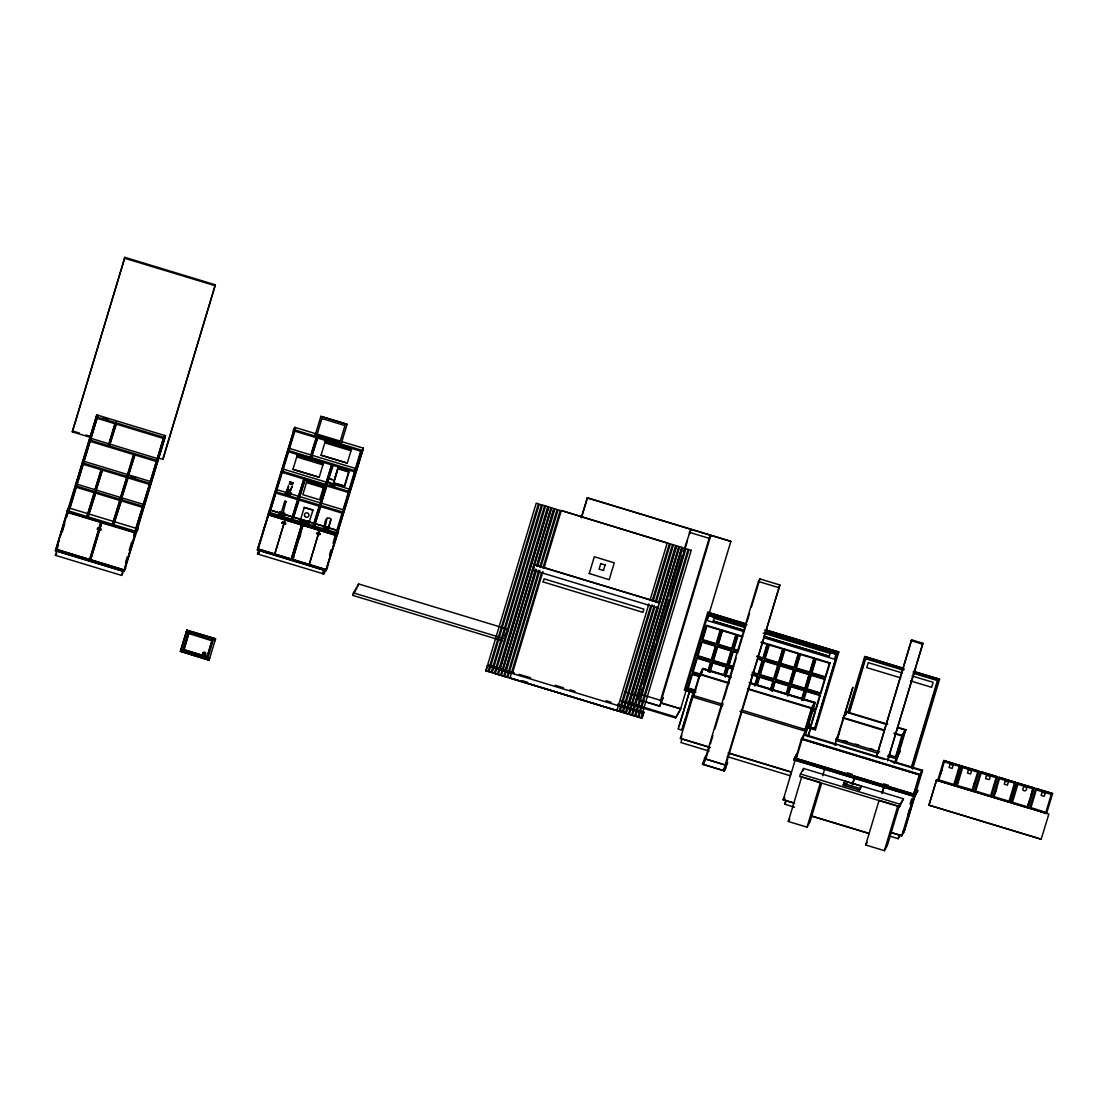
<?xml version="1.0" encoding="UTF-8"?>
<svg xmlns="http://www.w3.org/2000/svg" width="1108" height="1108" viewBox="0 0 1108 1108"><rect width="100%" height="100%" fill="white"/><g stroke="black" fill="none" stroke-linecap="round" stroke-linejoin="round"><path stroke-width="1.5" d="M205.035 653.997L204.468 652.944M282.028 522.824L283.011 522.076M283.523 522.782L283.094 523.475M317.954 533.239L317.165 534.014M320.309 533.765L319.353 534.707L319.27 533.294M90.385 437.355L72.297 431.857L124.885 257.347L215.34 284.811L163.236 458.504L162.751 459.321L157.821 457.826M72.297 431.857L124.885 257.347M66.729 511.702L68.627 507.824L137.877 528.848L137.503 530.081L135.979 532.726L66.729 511.702L68.918 507.949L96.839 414.904L165.466 435.735L137.503 528.848M137.17 530.026L124.027 571.576L55.4 550.745L67.131 511.661L68.253 512.007L66.757 516.951M96.839 414.904L67.893 509.735L69.015 510.068L70.039 508.281L97.476 416.871M68.253 509.057L68.627 507.824M57.616 545.565L59.14 540.552M60.095 537.311L67.062 514.14M56.854 549.97L58.35 545.011M62.311 531.812L64.776 523.558M55.428 555.33L56.73 550.981L122.85 571.063L121.548 575.398L55.428 555.33L56.688 553.127M69.015 510.068L97.961 415.237M88.349 515.94L96.23 491.273L88.349 515.94L87.227 515.608L94.111 492.658M101.008 469.695L94.457 491.536L101.52 469.543M114.817 423.671L108.224 445.638L109.221 443.92M94.609 492.575L87.227 515.608M109.678 442.341L115.8 421.954M102.13 470.041L95.579 491.883L102.642 469.889M115.938 424.018L109.346 445.97L116.451 423.865M97.338 529.195L97.67 528.142L98.667 528.433L98.335 529.499L97.379 529.125M89.485 559.872L100.87 521.91L101.991 522.242L90.607 560.205M89.873 559.609L101.036 522.519L67.145 512.367L56.051 549.346L89.873 559.609L56.12 549.222M101.451 522.782L90.371 559.762L124.179 570.024L90.441 559.637L101.451 522.782L135.342 532.934L124.179 570.024M100.163 528.89L99.831 529.956C102.878 530.995 98.986 527.685 101.133 529.264M113.93 523.71L121.811 499.043L113.93 523.71L112.808 523.364L119.692 500.414M126.575 477.465L120.024 499.306L126.631 478.864M133.472 454.515L126.921 476.357L127.905 474.639M120.19 500.345L112.808 523.364M128.376 473.074L133.514 455.914M127.697 477.811L121.146 499.639L128.223 477.645M134.594 454.862L128.043 476.689L135.107 454.696M125.716 561.867L127.198 556.909M129.179 550.316L131.658 542.061M133.639 535.455L134.622 532.159L135.744 532.491L137.877 528.848M137.544 528.779L136.519 530.566L135.398 530.233L164.33 435.389M125.647 564.346L127.143 559.388M149.649 484.362L135.398 530.233M150.619 481.107L163.361 438.657M124.027 571.576L135.744 532.491M135.979 532.726L136.353 531.494L67.103 510.456M136.519 530.566L165.466 435.735M162.751 459.321L215.34 284.811M180.396 651.462L186.878 630.092L215.575 638.804L209.093 660.174L180.396 651.462L186.878 630.092M187.972 632.599L182.668 650.258L207.888 657.861L213.179 640.244M184.011 649.648L188.789 633.748M207.099 656.656L211.863 640.784M212.113 640.632L207.224 656.906L183.776 649.787L188.665 633.513L212.057 640.812M342.15 441.732L363.382 448.172L325.932 570.855L257.319 550.011L269.646 511.079L269.313 512.201M316.002 433.796L294.77 427.342L268.371 513.281L336.998 534.111L363.382 448.172M257.735 548.931L268.053 514.694L301.542 524.873L291.238 559.111L257.818 548.82M259.494 544.928L268.815 513.835M270.463 508.337L294.77 427.342M294.285 430.998L269.826 512.505L288.634 451.745M323.73 573.93L257.527 553.972L258.718 550.136L324.838 570.204L323.647 574.055L325.586 569.512M289.285 449.585L295.06 430.43M258.649 554.319L259.771 550.593M279.188 514.334L280.033 511.965L284.659 513.364L284.091 515.234L279.188 514.334L280.033 511.965M285.379 493.683L286.238 491.315L290.85 492.714L290.296 494.57L285.379 493.683L286.238 491.315M292.983 469.363L297.498 454.391L323.702 462.341L319.187 477.313L292.983 469.363L319.243 477.229M288.772 486.744L286.917 490.567L288.537 485.235M281.335 512.685L284.77 501.176L285.919 501.425L283.066 513.184L282.028 512.755M289.922 491.481L292.166 486.329L289.95 491.412M283.8 515.732L284.659 513.364M290.005 495.082L290.85 492.714M285.005 519.984L274.839 553.986M315.184 435.153L320.891 416.345L347.081 424.295L341.389 443.117L315.184 435.153L341.389 443.117M297.526 499.597L291.667 519.14L297.747 500.774M303.731 478.933L297.858 498.475L304.437 478.49M316.126 437.632L310.254 457.161L316.334 438.81M298.648 499.93L292.789 519.472L299.354 499.486M304.852 479.279L298.98 498.822L305.559 478.836M317.248 437.965L311.376 457.507L317.954 437.521M307.151 480.332L302.816 494.68L319.658 499.791L323.993 485.442L307.096 480.415L323.993 485.442M300.06 520.718L309.16 522.754L308.8 523.364L300.06 520.718L300.406 519.597L309.492 521.633L300.406 519.597M300.42 520.095L304.257 507.436L312.996 510.082L308.8 523.364M321.057 455.208L325.572 440.236L351.776 448.2L347.261 463.158L321.057 455.208L347.303 463.089M291.404 559.152L301.708 524.776M293.163 555.302L294.146 552.019M302.83 525.123L292.609 559.526L293.8 557.269M299.686 537.643L300.67 534.361M319.118 506.148L313.245 525.691L319.824 505.705M325.309 485.498L319.45 505.026L320.641 502.963M331.514 464.834L325.641 484.376L331.721 466.011M321.14 501.328L326.015 485.041M320.24 506.494L314.367 526.023L320.946 506.037M326.431 485.83L320.572 505.373L327.137 485.387M332.635 465.18L326.763 484.722L333.342 464.737M333.425 482.963L337.871 468.255L333.425 482.963L344.726 486.246L349.089 471.662L337.788 468.379M309.201 564.568L319.519 530.317M323.494 527.754L328.494 529.264L323.494 527.754L324.062 526.161L326.569 526.923M326.943 518.184C323.314 540.552 322.802 511.647 331.001 519.292L328.48 527.657L331.001 519.292M328.494 529.264L329.062 527.685L308.259 521.73M322.525 573.722L323.647 569.997M329.575 554.665L331.043 549.762M333.009 543.211L335.461 535.025M360.668 451.15L336.209 532.657L337.483 530.455M337.898 528.959L348.729 492.963M349.629 489.833L355.017 471.897M355.668 469.737L356 468.615L289.617 448.463L288.426 450.541L354.795 470.692L356 468.615M356.485 467.008L360.876 452.341M325.932 570.855L338.259 531.923M502.423 640.826L352.704 595.356L353.452 592.877L358.604 583.944L508.323 629.413L504.999 636.352M357.856 586.437L358.604 583.944M617.627 704.231L643.9 712.209L642.405 717.167L641.809 718.192L485.858 670.852L536.217 503.157L538.405 503.821L488.157 671.309L485.969 670.645M541.521 504.763L491.273 672.251L489.016 671.725L539.264 504.237L541.438 504.902M492.215 672.528L542.463 505.054L544.637 505.719L494.39 673.193M548.612 507.09L498.365 674.564L500.553 675.229L550.884 507.603L548.612 507.09L499.93 669.509M534.652 564.886L659.482 602.669L534.707 564.789L533.073 570.163L657.889 607.946M535.69 569.443L503.752 676.032L501.495 675.506L551.812 507.893L554 508.558L536.757 566.022M536.674 566.16L553.917 508.697M505.234 671.116L535.773 569.304M536.701 569.595L504.611 676.462L506.868 676.988L538.807 570.398M537.615 566.451L554.928 508.835L557.116 509.5L539.804 567.116M539.831 570.537L507.81 677.265M540.732 567.393L558.058 509.791L560.232 510.456L542.92 568.058M541.521 572.85L509.985 677.93M512.408 673.29L542.948 571.493M543.931 568.21L561.285 510.525L667.141 543.072M543.128 582.019L544.097 578.847L643.914 609.151L642.931 612.322L543.169 581.949M581.381 517.644L587.365 497.811L730.851 541.369L709.092 613.749M581.465 517.505L587.365 497.811M589.207 573.639L594.317 556.742L614.275 562.809L609.178 579.692L589.29 573.501M603.486 570.398L599.04 569.207L600.785 563.487M603.403 570.537L605.162 564.817M648.914 603.818L616.893 710.56L510.926 678.221L619.081 711.211L650.687 605.993M649.897 600.536L667.224 542.934M652.086 601.201L669.412 543.599L561.285 510.525M652.044 604.774L620.023 711.502L622.197 712.167L654.219 605.439M653.028 601.492L670.34 543.876L672.528 544.54L655.202 602.156M654.745 607.226L623.139 712.444L625.314 713.109L657.335 606.381M656.144 602.433L673.47 544.831L675.645 545.496L658.332 603.098M676.503 545.912L626.255 713.4L628.444 714.064L678.761 546.438L676.503 545.912L659.343 603.251M627.807 708.331L657.861 608.167M633.111 709.937L681.891 547.38L679.703 546.729L629.372 714.341L631.643 714.868L681.891 547.38M638.36 698.178L639.621 693.982L661.448 700.616L663.235 697.528L659.772 706.198L639.496 700.048M640.909 693.179L642.391 688.262M643.374 684.979L655.687 643.928M656.67 640.646L668.983 599.594M669.966 596.312L682.293 555.26M683.276 551.978L690.852 529.389L689.37 534.305M687.403 540.884L634.676 715.948L632.488 715.283L682.736 547.809L684.924 548.474M688.123 549.277L637.876 716.765L635.618 716.239L685.866 548.751L688.04 549.416M691.24 550.233L640.992 717.707L638.734 717.181L688.982 549.707L691.157 550.357M641.809 718.192L643.9 712.209M660.382 700.893L709.148 538.336L710.81 535.441L662.044 697.998M659.772 706.198L661.448 700.616M621.186 701.433L675.617 717.956L680.644 708.788L660.853 702.777M694.259 692.985L684.425 690.007L707.804 612.267L745.476 623.693M685.617 689.398L695.602 692.334L685.617 689.398L708.372 613.652L746.446 625.203M686.517 689.148L680.367 709.716L675.617 717.956M743.676 631.532L707.292 620.549L708.815 615.536L745.172 626.574L708.815 615.536M697.306 656.088L701.696 641.477L716.045 645.826L711.655 660.451L697.334 656.047M702.14 639.967L706.544 625.341L720.893 629.704L716.488 644.316L702.167 639.925M727.831 682.473L693.096 671.891L697.195 658.291L710.547 662.335L707.804 671.42M697.943 655.77L702.029 642.155L715.38 646.213L711.294 659.828L697.957 655.742M685.658 718.095L681.863 730.117L678.11 728.981L689.675 691.073L678.996 726.668M744.313 630.466L713.261 621.034L714.12 618.209L745.172 627.64M681.863 730.117L693.414 692.209L686.628 714.868M710.103 747.554L680.381 738.524L692.846 696.96M699.757 673.955L693.345 695.353M693.843 695.505L700.256 674.107L703.372 668.72M701.392 673.512L702.874 668.567L730.948 677.099L702.901 668.512L699.577 674.509M701.419 673.456L702.901 668.512M720.228 630.078L716.128 643.693L702.777 639.648L706.876 626.034L720.2 630.106M708.303 671.683L711.211 661.961L696.863 657.598L692.472 672.224L729.299 683.525M712.43 662.376L709.522 672.099L712.458 662.335L726.806 666.697L724.355 674.841M712.929 660.784L717.291 646.213L731.64 650.562L727.25 665.188L712.901 660.825L717.291 646.213M717.762 644.662L722.139 630.078L717.762 644.662L732.111 649.011L736.488 634.441L722.111 630.12M710.062 672.099L712.79 663.027L726.142 667.071L723.856 674.647M718.372 644.371L722.471 630.771L735.823 634.815L731.723 648.429L718.386 644.344M725.117 676.836L728.053 667.071L732.831 668.526M725.657 676.836L728.385 667.75L732.831 669.107M733.593 666.559L729.133 665.243L733.219 651.629L737.679 652.986M725.103 765.032L726.626 762.387L727.568 762.678L724.369 770.905L702.527 764.271L705.727 756.044L706.669 756.335L703.469 764.562M704.48 760.226L705.727 756.044M705.007 759.506L758.426 581.465L759.894 578.916L779.852 584.982L724.951 767.969L723.427 770.614L779.852 584.982M706.973 755.324L709.452 747.069M710.436 743.773L712.901 735.532M714.882 728.939L722.804 702.569M723.787 699.273L736.155 658.055M738.136 651.462L746.044 625.078M747.041 621.782L749.507 613.541M751.487 606.949L759.894 578.916M724.369 770.905L726.1 765.212L704.273 758.592L726.045 765.323L727.568 762.678M754.603 685.63L757.332 676.545L751.376 674.772M755.06 685.921L757.997 676.171L751.598 674.273M758.038 658.623L762.844 660.036L758.44 674.661L753.662 673.207M761.279 642.017L767.678 643.914L763.274 658.526L756.903 656.587M756.792 684.689L759.243 676.545L773.592 680.908L771.14 689.038M757.304 684.799L759.576 677.223L772.927 681.281L770.199 690.367M777.761 665.146L773.675 678.761L760.323 674.717L764.409 661.102L777.747 665.174M771.902 691.046L774.838 681.281L789.187 685.63L786.735 693.774M772.442 691.046L775.171 681.96L788.522 686.018L786.237 693.594M775.919 679.439L780.018 665.839L793.356 669.883L789.27 683.498L775.932 679.412M798.203 653.762L794.104 667.376L780.766 663.318L784.852 649.704L798.189 653.789M787.497 695.769L790.433 686.018L804.782 690.367L801.873 700.09L804.782 690.367M810.087 672.694L795.724 668.373L800.087 653.803L814.463 658.11L810.087 672.694L814.463 658.11M788.037 695.782L790.766 686.697L804.117 690.755L801.846 698.331M805.225 688.857L809.629 674.246L795.253 669.924L790.877 684.509L805.253 688.816L809.629 674.246M803.092 700.505L806.028 690.755L820.377 695.104L815.987 709.729L812.801 708.76M804.089 699.01L806.361 691.434L819.712 695.492L815.626 709.092L812.663 708.192M793.785 759.908L796.887 753.648L793.785 759.908L914.806 796.652L917.909 790.392L915.374 794.796L794.339 758.052M794.658 803.328L783.204 799.851L795.184 760.033L913.643 796.14M914.239 794.214L795.71 758.218L801.624 738.44L920.152 774.423L922.535 770.309L804.006 734.313L801.444 739.064L919.972 775.046L922.341 770.919L891.026 761.501M796.333 758.412L802.109 739.175M784.395 800.073L784.727 798.951M802.857 738.136L804.006 734.313M803.217 737.443L805.142 731.058L808.3 725.56L805.433 735.144M805.724 731.308L809.436 724.133L805.724 731.308L739.895 711.336M808.244 723.912L814.657 702.514L811.555 707.901L805.128 729.299L808.743 724.064L815.197 702.611L749.133 682.556L815.156 702.666M794.533 807.192L784.658 804.186L785.78 800.475M829.296 656.268L763.952 636.38L829.296 656.268L830.155 653.443L763.149 633.097M811.901 710.74L814.879 711.613L810.779 725.228L807.815 724.327M807.87 736.598L810.696 727.817L808.272 735.906M825.225 678.982L820.82 693.594L806.472 689.245L810.876 674.62L825.197 679.024M830.058 662.847L825.668 677.473L811.319 673.11L815.71 658.498L830.03 662.889M836.069 654.163L764.977 632.64L836.069 654.163L834.546 659.191L763.481 637.612M800.475 773.98L799.727 776.459L899.544 806.763L903.449 798.785L803.646 768.481L800.475 773.98L900.278 804.283L903.449 798.785M806.485 726.086L814.754 728.607L837.496 652.861L764.617 630.812M814.754 728.607L837.496 652.861M802.898 770.96L803.646 768.481M807.247 727.291L815.433 729.784L838.811 652.03L766.764 630.161M788.314 821.485L801.721 776.819L820.432 782.497L807.04 827.164L788.314 821.485L789.782 818.937M822.759 775.766L824.629 768.966M821.374 784.035L809.962 822.081L807.04 827.164M878.187 753.315L835.667 740.407L839.573 732.873M834.892 745.324L836.332 740.532M837.329 739.078L852.869 687.279L836.859 738.87M847.925 712.222L864.697 656.518L903.754 668.373M848.811 712.666L865.251 657.917L904.17 669.731M849.462 712.763L865.667 658.748L903.172 670.132M900.818 677.916L866.733 667.612L868.229 662.639L902.3 672.958M843.174 785.087L844.989 781.195L861.207 786.126L860.75 787.677L859.393 790.018L843.174 785.087L844.989 781.195M845.362 785.752L847.177 781.86L846.706 783.411M852.204 784.699L854.448 778.024M852.883 783.107L854.379 778.148M859.393 790.018L861.207 786.126M876.428 756.625L911.219 640.687L911.69 639.87L922.922 643.277L887.633 760.864M876.913 755.795L911.69 639.87M887.66 760.033L922.922 643.277M865.667 844.975L879.073 800.308L897.785 805.987L884.392 850.653L865.667 844.975L867.135 842.426M881.913 793.577L883.824 787.082M882.522 792.109L884.004 787.137M894.156 763.315L898.962 752.678L896.081 762.276M896.178 758.772L900.084 751.252L896.178 758.772L887.356 756.016M899.391 749.382L905.319 729.632L902.009 735.366L895.596 756.764L899.391 751.182L905.845 729.729L897.577 727.291M899.724 804.214L887.314 845.57L884.392 850.653M899.544 806.763L900.278 804.283M911.385 767.248L937.41 680.534L912.937 673.152M911.856 767.982L938.241 680.077L913.878 672.722M912.618 769.021L939.556 679.246L913.518 671.337M889.973 836.166L898.2 838.659L899.322 834.947M910.111 803.951L911.593 798.979M919.391 774.783L913.615 794.02L918.324 782.026M907.881 814.962L909.363 809.99M890.209 832.343L901.732 835.834L913.712 796.015M920.152 774.423L914.197 794.284L916.579 790.156L922.535 770.309M919.28 778.813L921.69 770.808M914.959 795.447L904.031 831.845L902.909 831.499M916.025 792.012L904.114 831.72L901.732 835.834M928.892 805.128L1041.188 839.213L928.892 805.128L936.579 779.894L946.481 782.899M929.127 804.713L936.579 779.894M937.673 780.544L943.739 760.49L960.581 765.614L954.514 785.669L937.784 780.351M959.237 766.473L953.85 784.464L938.878 779.921L944.265 761.93L959.362 766.265M940.955 773.176L942.423 768.26M953.143 765.282L952.188 768.412L949.071 767.47L950.013 764.34L953.115 765.309M954.514 785.669L960.581 765.614M956.065 786.14L962.146 766.085L978.987 771.196L972.907 791.25L956.065 786.14L962.146 766.085M972.242 790.046L977.644 772.068L962.672 767.512L957.27 785.503L972.367 789.852M973.35 786.569L974.818 781.666M974.472 791.721L980.552 771.667L997.394 776.791L991.314 796.846L974.597 791.514M981.189 772.899L975.677 791.098L990.649 795.641L996.05 777.65L981.079 773.107M985.885 778.633C984.541 773.342 993.045 775.849 989.001 779.589L985.898 778.605M1015.801 782.373L1009.72 802.427L992.879 797.317L998.945 777.262L1015.801 782.373L1009.845 802.22M995.178 793.203L996.66 788.3M1014.457 783.231L1009.056 801.222L994.084 796.68L999.485 778.689L1014.568 783.037M1011.285 802.898L1017.352 782.844L1034.193 787.954L1028.127 808.009L1011.285 802.898L1017.352 782.844M1027.573 806.61L1029.055 801.707M1031.008 795.156L1032.49 790.253M1029.678 808.494L1035.758 788.439L1052.6 793.55L1046.52 813.604L1029.803 808.286M1030.883 807.857L1036.285 789.865L1051.257 794.408L1045.855 812.399L1031.008 807.649M1041.188 839.213L1048.874 813.992L936.343 780.309M203.235 653.111L204.204 654.897M204.481 652.931L203.609 654.329M205.049 653.983L203.623 654.302M284.437 523.364L285.545 522.865L285.726 523.946M317.802 533.682L317.761 532.726M96.507 416.012L95.468 417.799L164.095 438.643L165.12 436.857M90.662 439.502L89.679 441.219L156.048 461.371M55.4 550.745L57.159 547.144L55.732 549.623L124.359 570.454L125.786 567.989M97.629 528.211L98.667 528.433M121.548 575.398L122.822 573.196M186.366 631.837L215.049 640.549M181.075 649.454L209.772 658.166M296.986 456.067L323.176 464.03M296.722 456.939L322.927 464.889M320.891 416.345L347.081 424.295M269.978 509.971L268.704 512.159L337.331 533.003L338.605 530.801L328.799 527.824M258.995 546.563L257.652 548.903L326.278 569.734L327.622 567.393M257.319 550.011L258.663 547.684M257.527 553.972L258.718 551.923M325.046 441.926L351.25 449.876M324.769 442.812L350.987 450.748M215.575 638.804L186.726 630.369M306.667 481.855L323.522 486.938M285.075 519.874L274.715 553.945M306.459 482.576L323.301 487.686M209.093 660.174L180.549 651.185M304.257 507.436L312.996 510.082M363.05 449.294L361.79 451.496L293.163 430.652L294.437 428.464L295.559 428.796M319.395 530.289L309.284 564.443M337.926 533.031L336.5 535.51L267.887 514.666M352.704 595.356L356.998 587.919M504.888 635.369L508.323 629.413M485.858 670.852L487.936 664.855L487.34 665.88L643.305 713.233M730.851 541.369L587.295 497.935M707.804 612.267L746.986 624.4M713.261 621.034L744.341 630.424M684.425 690.007L689.453 691.295M695.09 691.06L692.652 695.284L723.067 704.383M695.436 691.212L692.181 696.835L722.568 705.99M680.381 738.524L681.96 735.767M702.527 764.271L704.065 761.625M838.811 652.03L765.005 629.87M815.197 702.611L811.873 708.608L747.471 689.051M808.771 724.009L805.599 729.507L812.053 708.054L747.623 688.553M795.669 758.288L797.248 755.559M815.433 729.784L809.006 727.582M864.697 656.518L903.643 668.581M783.204 799.851L784.769 797.137M784.658 804.186L786.14 801.624M835.667 740.407L838.244 735.92M905.845 729.729L902.327 736.072L894.101 733.565M939.556 679.246L913.408 671.545M899.419 751.127L896.053 756.972L902.508 735.518L894.253 733.067M898.2 838.659L900.416 834.823M943.739 760.49L960.47 765.822M978.987 771.196L962.021 766.293M980.552 771.667L997.394 776.791M972.907 791.25L982.81 793.937M998.945 777.262L1015.676 782.58M1034.193 787.954L1017.241 783.051M1035.758 788.439L1052.6 793.55M282.318 522.228L282.125 523.184M320.046 534.555L320.24 533.599M282.415 522.228L283.44 522.685M283.149 523.391L282.111 522.921M284.95 522.879L284.493 523.904M285.518 524.098L284.798 524.084M287.831 492.091L288.953 492.437L287.969 492.187M317.4 533.904L316.528 533.183L317.442 532.533M203.955 652.612L205.077 652.958M204.191 654.925L205.243 654.343L205.091 652.931M287.692 489.376L288.925 489.93M286.473 501.73L284.853 501.259M289.756 483.517L289.354 483.67M291.626 484.431L292.651 484.611L291.806 484.113M329.63 482.451C326.264 481.911 333.882 484.03 329.99 482.548M291.709 484.473L290.753 484.224M288.994 490.096L290.753 490.359M124.415 258.178L214.869 285.642M689.19 532.269L709.148 538.336M293.495 429.544L362.122 450.374M758.426 581.465L778.384 587.531M911.219 640.687L922.438 644.094M288.094 451.649L354.463 471.8M600.716 563.626L605.079 564.955M330.032 484.487L334.893 485.969M103.044 418.007L107.947 419.489M281.889 472.313L348.272 492.464M95.814 416.691L164.427 437.521M912.023 675.935L933.116 682.32L931.62 687.306L910.527 680.908M285.947 491.814L290.559 493.226M286.944 492.728L277.222 489.778L276.031 491.855L342.4 512.007L343.605 509.929L290.171 493.711M287.221 493.642L290.296 494.57M72.782 431.04L79.361 433.034M85.939 435.029L90.87 436.524M275.698 492.963L342.067 513.115M742.512 636.269L737.706 634.856L733.33 649.44L738.136 650.853M742.512 636.851L738.053 635.521L733.967 649.108L738.44 650.438M761.058 642.515L767.013 644.288L762.913 657.903L756.986 656.102M279.742 512.478L284.354 513.877M279.784 512.949L271.1 510.303L279.119 512.893M284.687 514.431L328.425 527.768M283.98 514.361L300.171 519.278M329.311 528.128L337.4 530.58M737.679 652.404L732.873 650.992L728.496 665.562L733.302 666.974M279.479 513.821L284.091 515.234M757.706 659.094L762.165 660.423L758.08 674.024L752.152 672.224M268.219 513.558L336.832 534.388M150.494 481.495L84.111 461.344L83.128 463.061L149.497 483.213M130.73 476.703L135.578 478.185M82.781 464.169L149.165 484.321M887.743 724.23L846.554 711.793L843.063 718.067L884.226 730.574M846.429 712.236L885.943 724.23M897.466 727.721L905.693 730.227M702.749 669.01L730.823 677.528M750.642 683.553L815.045 703.109M843.216 717.569L884.406 730.02M699.993 676.157L692.001 673.775L687.625 688.345L695.616 690.727M812.33 710.311L815.543 711.239L811.167 725.809L807.954 724.881M75.898 487.118L142.281 507.27M699.771 676.669L692.334 674.44L688.262 688.026L695.699 690.256M323.716 571.659L324.838 571.991M964.292 767.761L970.276 769.589M987.186 774.714L990.178 775.628M1005.593 780.309L1010.08 781.666M1023.986 785.891L1028.487 787.262M808.175 726.516L814.795 728.538M689.273 691.766L693.026 692.902M806.555 727.374L810.308 728.51M844.047 740.615L847.288 741.598M855.334 744.119L858.617 745.033M869.905 748.537L873.173 749.451M741.197 709.951L806.181 729.756M836.125 738.856L879.627 751.916M888.464 754.742L896.635 757.221M353.452 592.877L503.171 638.346M805.419 735.504L836.748 744.936M840.03 745.933L884.489 759.423M801.486 738.994L920.014 774.977M951.44 784.409L956.398 785.918M965.373 788.716L968.434 789.658M1002.186 799.893L1019.138 804.962M1027.407 807.469L1030.703 808.48M1038.958 810.987L1043.916 812.483M632.82 694.259L639.413 696.267L624.455 691.96M660.742 702.984L680.603 708.857M638.942 699.757L643.54 701.156M646.615 702.084L658.9 705.81M621.463 700.505L675.894 717.028M847.232 772.816L852.19 774.312M883.561 783.841L888.519 785.35M489.584 665.354L514.209 672.833M519.126 674.329L530.621 677.819M555.246 685.284L563.46 687.777M570.024 689.772L574.941 691.267M606.131 700.741L611.062 702.237M522.561 680.783L527.491 682.279M621.062 710.685L625.992 712.181M843.645 783.536L859.863 788.467M710.159 747.36L682.029 738.828L680.921 742.54L709.037 751.085M728.344 752.886L791.209 771.971L790.087 775.697L727.236 756.612M728.261 753.066L791.015 772.11M724.951 767.969L725.892 768.26M702.597 764.174L724.424 770.794M783.273 799.727L794.228 803.051M891.081 832.44L901.801 835.709M811.278 815.834L869.24 833.438M811.167 816L869.143 833.604M183.831 649.593L207.293 656.698M290.767 484.196L289.839 483.905M321.874 418.561L317.193 434.101L340.281 441.109L344.948 425.569L321.874 418.561M302.913 525.289L292.678 559.401L326.112 569.692L336.416 535.455L302.913 525.289M338.023 468.767L333.813 482.756L344.422 485.983L348.632 471.994L338.023 468.767M545.579 505.996L495.248 673.622L497.437 674.287L547.754 506.661L545.579 505.996M717.624 646.892L713.538 660.506L726.89 664.565L730.975 650.95L717.624 646.892M764.091 660.41L759.686 675.035L774.063 679.356L778.439 664.772L764.091 660.41M768.924 644.288L764.534 658.9L778.896 663.221L783.273 648.651L768.924 644.288M769.257 644.967L765.157 658.581L778.509 662.639L782.608 649.025L769.257 644.967M779.686 665.146L775.281 679.772L789.63 684.121L794.034 669.509L779.686 665.146M784.519 649.025L780.129 663.637L794.491 667.958L798.868 653.374L784.519 649.025M795.613 670.575L791.514 684.176L804.879 688.207L808.965 674.62L795.613 670.575M800.447 654.44L796.361 668.055L809.726 672.085L813.798 658.498L800.447 654.44M811.208 675.298L807.109 688.913L820.474 692.943L824.56 679.356L811.208 675.298M816.042 659.177L811.956 672.791L825.308 676.836L829.393 663.235L816.042 659.177M846.554 711.793L845.556 715.089L846.581 711.738M968.42 769.921L967.478 773.052L970.608 773.966L971.536 770.863L968.42 769.921M1005.233 781.098L1004.277 784.229L1007.421 785.143L1008.349 782.04L1005.233 781.098M1017.878 784.284L1012.49 802.275L1027.462 806.818L1032.85 788.827L1017.878 784.284M1023.626 786.68L1022.684 789.81C1026.437 793.827 1028.903 785.378 1023.626 786.68M1042.032 792.275L1041.091 795.405L1044.221 796.32L1045.149 793.217L1042.032 792.275M90.995 438.38L90.011 440.098L156.38 460.263L157.378 458.546L90.995 438.38M77.228 484.293L76.23 486.01L142.613 506.162L143.597 504.445L77.228 484.293M283.426 469.113L282.221 471.191L348.604 491.343L349.796 489.265L283.426 469.113M289.562 481.869L293.204 483.033L289.562 481.869M329.63 478.85L332.303 479.709L329.63 478.85M202.806 654.509A1.634 1.62 30 0 0 205.617 654.606A1.634 1.62 30 0 0 204.274 652.127A1.634 1.62 30 0 0 202.806 654.509M304.7 516.134A2.285 2.271 30 0 0 308.647 516.273A2.285 2.271 30 0 0 306.764 512.796A2.285 2.271 30 0 0 304.7 516.134"/></g></svg>
